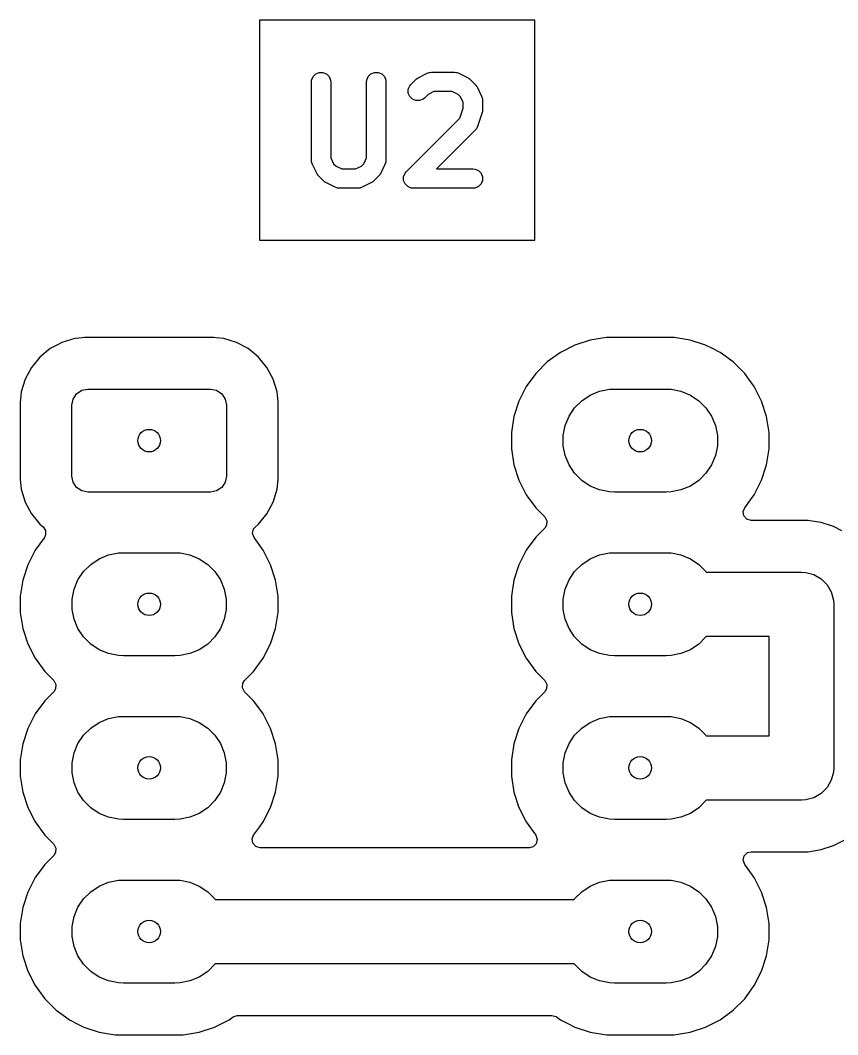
# Model space of a CAD drawing. Extents: x 20 to 124, y -124 to -20.
# Drawn here: x 75.93 to 88.61, y -89.41 to -73.67 of the extents above; entities that cross this region are included whole.
import ezdxf

# ---------------------------------------------------------------- set-up
doc = ezdxf.new("R2010")
doc.units = 0
doc.layers.add('BLACK', color=7, linetype='CONTINUOUS')
doc.layers.add('WHITE', color=7, linetype='CONTINUOUS')

msp = doc.modelspace()

# ---------------------------------------------------------------- linework, layer by layer
at = {"layer": 'BLACK', "linetype": 'CONTINUOUS'}
for p, q in [((83.911511, -73.666103), (79.639917, -73.666103)), ((79.639917, -73.666103), (79.639917, -77.080553)), ((83.911511, -75.874038), (83.911511, -73.666103)), ((80.447142, -74.623328), (80.450024, -74.594064)), ((80.447142, -75.837614), (80.447142, -74.623328)), ((80.450024, -74.594064), (80.472422, -74.539992)), ((80.472422, -74.539992), (80.513806, -74.498608)), ((80.513806, -74.498608), (80.567878, -74.47621)), ((80.567878, -74.47621), (80.626406, -74.47621)), ((80.626406, -74.47621), (80.680478, -74.498608)), ((80.680478, -74.498608), (80.721862, -74.539992)), ((80.721862, -74.539992), (80.74426, -74.594064)), ((80.74426, -74.594064), (80.747142, -74.623328)), ((80.747142, -74.623328), (80.747142, -75.802203)), ((81.304285, -74.623328), (81.307167, -74.594064)), ((81.304285, -75.802204), (81.304285, -74.623328)), ((81.307167, -74.594064), (81.329565, -74.539992)), ((81.329565, -74.539992), (81.370949, -74.498608)), ((81.370949, -74.498608), (81.425021, -74.47621)), ((81.425021, -74.47621), (81.483549, -74.47621)), ((81.483549, -74.47621), (81.537621, -74.498608)), ((81.537621, -74.498608), (81.579005, -74.539992)), ((81.579005, -74.539992), (81.601403, -74.594064)), ((81.601403, -74.594064), (81.604285, -74.623328)), ((81.604285, -74.623328), (81.604285, -75.837614)), ((81.991077, -74.660119), (82.062505, -74.588691)), ((82.062505, -74.588691), (82.074007, -74.57925)), ((82.074007, -74.57925), (82.076603, -74.576258)), ((82.076603, -74.576258), (82.081112, -74.573419)), ((82.081112, -74.573419), (82.085235, -74.570036)), ((82.085235, -74.570036), (82.088897, -74.568519)), ((82.088897, -74.568519), (82.101489, -74.560593)), ((82.101489, -74.560593), (82.244347, -74.489164)), ((82.244347, -74.489164), (82.27181, -74.478654)), ((82.27181, -74.478654), (82.277187, -74.478271)), ((82.277187, -74.478271), (82.282165, -74.47621)), ((82.282165, -74.47621), (82.311429, -74.473328)), ((82.311429, -74.473328), (82.668571, -74.473328)), ((82.668571, -74.473328), (82.697835, -74.47621)), ((82.697835, -74.47621), (82.702812, -74.478271)), ((82.702812, -74.478271), (82.70819, -74.478654)), ((82.70819, -74.478654), (82.735653, -74.489164)), ((82.735653, -74.489164), (82.878511, -74.560593)), ((82.878511, -74.560593), (82.891104, -74.56852)), ((82.891104, -74.56852), (82.894764, -74.570036)), ((82.894764, -74.570036), (82.898883, -74.573417)), ((82.898883, -74.573417), (82.903397, -74.576258)), ((82.903397, -74.576258), (82.905993, -74.579251)), ((82.905993, -74.579251), (82.917495, -74.588691)), ((82.917495, -74.588691), (82.988923, -74.660119)), ((81.950025, -74.736922), (81.972422, -74.68285)), ((81.950025, -74.795448), (81.950025, -74.736922)), ((81.972422, -74.68285), (81.991077, -74.660119)), ((82.346839, -74.773328), (82.257425, -74.818035)), ((82.633161, -74.773328), (82.346839, -74.773328)), ((82.722575, -74.818035), (82.633161, -74.773328)), ((82.988923, -74.660119), (82.998363, -74.671621)), ((82.998363, -74.671621), (83.001356, -74.674217)), ((83.001356, -74.674217), (83.004194, -74.678726)), ((83.004194, -74.678726), (83.007578, -74.682849)), ((83.007578, -74.682849), (83.009094, -74.686511)), ((83.009094, -74.686511), (83.017021, -74.699103)), ((83.017021, -74.699103), (83.08845, -74.841959)), ((81.972422, -74.84952), (81.950025, -74.795448)), ((82.013808, -74.890906), (81.972422, -74.84952)), ((82.06788, -74.913303), (82.013808, -74.890906)), ((82.126406, -74.913303), (82.06788, -74.913303)), ((82.180478, -74.890906), (82.126406, -74.913303)), ((82.203209, -74.872251), (82.180478, -74.890906)), ((82.257425, -74.818035), (82.203209, -74.872251)), ((82.759579, -74.855039), (82.722575, -74.818035)), ((82.804286, -74.944452), (82.759579, -74.855039)), ((83.08845, -74.841959), (83.098959, -74.869423)), ((83.098959, -74.869423), (83.09934, -74.874797)), ((83.09934, -74.874797), (83.101404, -74.879778)), ((83.101404, -74.879778), (83.104286, -74.909042)), ((83.104286, -74.909042), (83.104286, -75.0519)), ((82.751752, -75.185157), (82.804286, -75.027559)), ((82.804286, -75.027559), (82.804286, -74.944452)), ((83.096588, -75.099335), (83.025159, -75.31362)), ((83.099887, -75.084825), (83.096588, -75.099335)), ((83.101404, -75.081164), (83.099887, -75.084825)), ((83.101926, -75.075855), (83.101404, -75.081164)), ((83.103108, -75.070661), (83.101926, -75.075855)), ((83.104286, -75.0519), (83.102827, -75.066711)), ((83.102827, -75.066711), (83.103108, -75.070661)), ((81.919648, -76.017262), (82.751752, -75.185157)), ((82.988923, -75.372251), (82.387846, -75.973328)), ((83.007578, -75.349521), (82.988923, -75.372251)), ((83.009641, -75.344539), (83.007578, -75.349521)), ((83.013171, -75.34047), (83.009641, -75.344539)), ((83.025159, -75.31362), (83.013171, -75.34047)), ((80.450024, -75.866878), (80.447142, -75.837614)), ((80.452087, -75.871858), (80.450024, -75.866878)), ((80.452469, -75.877233), (80.452087, -75.871858)), ((80.462978, -75.904696), (80.452469, -75.877233)), ((80.747142, -75.802203), (80.791849, -75.891617)), ((81.259578, -75.891617), (81.304285, -75.802204)), ((81.598959, -75.877232), (81.588449, -75.904695)), ((81.59934, -75.871856), (81.598959, -75.877232)), ((81.601403, -75.866878), (81.59934, -75.871856)), ((81.604285, -75.837614), (81.601403, -75.866878)), ((83.911511, -77.080553), (83.911511, -75.874038)), ((80.534407, -76.047553), (80.462978, -75.904696)), ((80.791849, -75.891617), (80.828853, -75.928621)), ((80.828853, -75.928621), (80.918267, -75.973328)), ((80.918267, -75.973328), (81.133161, -75.973328)), ((81.133161, -75.973328), (81.222573, -75.928622)), ((81.222573, -75.928622), (81.259578, -75.891617)), ((81.588449, -75.904695), (81.517021, -76.047553)), ((81.878596, -76.094065), (81.900993, -76.039993)), ((81.900993, -76.039993), (81.919648, -76.017262)), ((82.387846, -75.973328), (82.954286, -75.973328)), ((82.954286, -75.973328), (82.98355, -75.97621)), ((82.98355, -75.97621), (83.037622, -75.998608)), ((83.037622, -75.998608), (83.079006, -76.039992)), ((83.079006, -76.039992), (83.101404, -76.094064)), ((80.542334, -76.060146), (80.534407, -76.047553)), ((80.54385, -76.063806), (80.542334, -76.060146)), ((80.547231, -76.067925), (80.54385, -76.063806)), ((80.550072, -76.072439), (80.547231, -76.067925)), ((80.553065, -76.075035), (80.550072, -76.072439)), ((80.562505, -76.086537), (80.553065, -76.075035)), ((80.633934, -76.157966), (80.562505, -76.086537)), ((80.645438, -76.167407), (80.633934, -76.157966)), ((80.648033, -76.170399), (80.645438, -76.167407)), ((80.652542, -76.173237), (80.648033, -76.170399)), ((80.656665, -76.176621), (80.652542, -76.173237)), ((80.660326, -76.178137), (80.656665, -76.176621)), ((80.672918, -76.186064), (80.660326, -76.178137)), ((80.815776, -76.257492), (80.672918, -76.186064)), ((81.37851, -76.186064), (81.235653, -76.257492)), ((81.391103, -76.178136), (81.37851, -76.186064)), ((81.394763, -76.176621), (81.391103, -76.178136)), ((81.398882, -76.173239), (81.394763, -76.176621)), ((81.403396, -76.170399), (81.398882, -76.173239)), ((81.405992, -76.167405), (81.403396, -76.170399)), ((81.417494, -76.157966), (81.405992, -76.167405)), ((81.488923, -76.086537), (81.417494, -76.157966)), ((81.498364, -76.075032), (81.488923, -76.086537)), ((81.501356, -76.072438), (81.498364, -76.075032)), ((81.504194, -76.067928), (81.501356, -76.072438)), ((81.507578, -76.063806), (81.504194, -76.067928)), ((81.509094, -76.060144), (81.507578, -76.063806)), ((81.517021, -76.047553), (81.509094, -76.060144)), ((81.878596, -76.152591), (81.878596, -76.094065)), ((81.900993, -76.206663), (81.878596, -76.152591)), ((83.101404, -76.152592), (83.079006, -76.206664)), ((83.101404, -76.094064), (83.101404, -76.152592)), ((80.843239, -76.268002), (80.815776, -76.257492)), ((80.848614, -76.268383), (80.843239, -76.268002)), ((80.853593, -76.270446), (80.848614, -76.268383)), ((80.882857, -76.273328), (80.853593, -76.270446)), ((81.168571, -76.273328), (80.882857, -76.273328)), ((81.197835, -76.270446), (81.168571, -76.273328)), ((81.202813, -76.268383), (81.197835, -76.270446)), ((81.208189, -76.268002), (81.202813, -76.268383)), ((81.235653, -76.257492), (81.208189, -76.268002)), ((81.942379, -76.248049), (81.900993, -76.206663)), ((81.965177, -76.257492), (81.942379, -76.248049)), ((81.99645, -76.270446), (81.965177, -76.257492)), ((82.025714, -76.273328), (81.99645, -76.270446)), ((82.954286, -76.273328), (82.025714, -76.273328)), ((82.98355, -76.270446), (82.954286, -76.273328)), ((83.037622, -76.248048), (82.98355, -76.270446)), ((83.079006, -76.206664), (83.037622, -76.248048)), ((79.639917, -77.080553), (83.911511, -77.080553)), ((76.497487, -78.706759), (76.39355, -78.762315)), ((76.576043, -78.664769), (76.497487, -78.706759)), ((76.774067, -78.604699), (76.576043, -78.664769)), ((76.890298, -78.593251), (76.774067, -78.604699)), ((76.928392, -78.5895), (76.890298, -78.593251)), ((78.931608, -78.5895), (76.928392, -78.5895)), ((78.966805, -78.592966), (78.931608, -78.5895)), ((79.085934, -78.604699), (78.966805, -78.592966)), ((79.085934, -78.6047), (79.085932, -78.604699)), ((79.085932, -78.604699), (79.085934, -78.604699)), ((79.283954, -78.664768), (79.085934, -78.6047)), ((79.46645, -78.762315), (79.283954, -78.664768)), ((84.535616, -78.70676), (84.311151, -78.821132)), ((84.775214, -78.62891), (84.535616, -78.70676)), ((84.928076, -78.604699), (84.775214, -78.62891)), ((85.024038, -78.5895), (84.928076, -78.604699)), ((86.075962, -78.5895), (85.024038, -78.5895)), ((86.324785, -78.62891), (86.075962, -78.5895)), ((86.564383, -78.70676), (86.324785, -78.62891)), ((86.673418, -78.762317), (86.564383, -78.70676)), ((76.393547, -78.762317), (76.233589, -78.893589)), ((76.393548, -78.762316), (76.393547, -78.762317)), ((76.39355, -78.762315), (76.393548, -78.762316)), ((79.466453, -78.762317), (79.46645, -78.762315)), ((79.62641, -78.893589), (79.466452, -78.762317)), ((79.466452, -78.762317), (79.466453, -78.762317)), ((84.311151, -78.821132), (84.10735, -78.969201)), ((86.788845, -78.82113), (86.673418, -78.762317)), ((86.788847, -78.821131), (86.788845, -78.82113)), ((86.788848, -78.821132), (86.788847, -78.821131)), ((86.992649, -78.969201), (86.788848, -78.821132)), ((76.233589, -78.893589), (76.102317, -79.053547)), ((79.669506, -78.946103), (79.62641, -78.893589)), ((79.757685, -79.05355), (79.669506, -78.946103)), ((84.107345, -78.969205), (83.929205, -79.147345)), ((84.10735, -78.969201), (84.107345, -78.969205)), ((86.992654, -78.969205), (86.992649, -78.969201)), ((87.170794, -79.147345), (86.992654, -78.969205)), ((76.102317, -79.053547), (76.004769, -79.236043)), ((79.855232, -79.236046), (79.757685, -79.05355)), ((83.929201, -79.14735), (83.781132, -79.351151)), ((83.929205, -79.147345), (83.929201, -79.14735)), ((87.170798, -79.14735), (87.170794, -79.147345)), ((87.235239, -79.236046), (87.170798, -79.14735)), ((76.004769, -79.236043), (75.944699, -79.434067)), ((79.9153, -79.434066), (79.855232, -79.236046)), ((83.781132, -79.351151), (83.66676, -79.575616)), ((87.31887, -79.351155), (87.235239, -79.236046)), ((87.381902, -79.474863), (87.31887, -79.351155)), ((75.944699, -79.434067), (75.933251, -79.550298)), ((76.74903, -79.544329), (76.803223, -79.463223)), ((76.803223, -79.463223), (76.884329, -79.40903)), ((76.884329, -79.40903), (76.98, -79.39)), ((76.98, -79.39), (78.88, -79.39)), ((78.88, -79.39), (78.975671, -79.40903)), ((78.975671, -79.40903), (79.056777, -79.463223)), ((79.056777, -79.463223), (79.11097, -79.544329)), ((79.9305, -79.588392), (79.9153, -79.434066)), ((84.642485, -79.571592), (84.772883, -79.484463)), ((84.772883, -79.484463), (84.917772, -79.424448)), ((84.917772, -79.424448), (85.071586, -79.393852)), ((85.071586, -79.393852), (85.15, -79.39)), ((85.15, -79.39), (85.95, -79.39)), ((85.95, -79.39), (86.028414, -79.393852)), ((86.028414, -79.393852), (86.182228, -79.424448)), ((86.182228, -79.424448), (86.327117, -79.484463)), ((86.327117, -79.484463), (86.457515, -79.571592)), ((87.433239, -79.575616), (87.381902, -79.474863)), ((75.933251, -79.550298), (75.9295, -79.588392)), ((75.9295, -79.588392), (75.9295, -80.791608)), ((76.73, -79.64), (76.74903, -79.544329)), ((76.73, -80.74), (76.73, -79.64)), ((79.11097, -79.544329), (79.13, -79.64)), ((79.13, -79.64), (79.13, -80.74)), ((79.9305, -80.791608), (79.9305, -79.588392)), ((83.66676, -79.575616), (83.58891, -79.815214)), ((84.531592, -79.682485), (84.642485, -79.571592)), ((86.457515, -79.571592), (86.568408, -79.682485)), ((87.433239, -79.575618), (87.433239, -79.575616)), ((87.433241, -79.575621), (87.433239, -79.575618)), ((87.51109, -79.815215), (87.433241, -79.575621)), ((83.58891, -79.815214), (83.5495, -80.064038)), ((84.384448, -79.957772), (84.444463, -79.812883)), ((84.444463, -79.812883), (84.531592, -79.682485)), ((86.568408, -79.682485), (86.655537, -79.812883)), ((86.655537, -79.812883), (86.715552, -79.957772)), ((87.5505, -80.064038), (87.51109, -79.815215)), ((84.353852, -80.111586), (84.384448, -79.957772)), ((86.715552, -79.957772), (86.746148, -80.111586)), ((83.5495, -80.064038), (83.5495, -80.315961)), ((84.353852, -80.268414), (84.353852, -80.111586)), ((86.746148, -80.111586), (86.746148, -80.268414)), ((87.5505, -80.315962), (87.5505, -80.064038)), ((84.384448, -80.422228), (84.353852, -80.268414)), ((86.746148, -80.268414), (86.715552, -80.422228)), ((83.5495, -80.315961), (83.58891, -80.564785)), ((84.444463, -80.567117), (84.384448, -80.422228)), ((86.715552, -80.422228), (86.655537, -80.567117)), ((87.51109, -80.564785), (87.5505, -80.315962)), ((83.58891, -80.564785), (83.66676, -80.804383)), ((84.531592, -80.697515), (84.444463, -80.567117)), ((86.655537, -80.567117), (86.568408, -80.697515)), ((87.433241, -80.804379), (87.51109, -80.564785)), ((76.74903, -80.835671), (76.73, -80.74)), ((79.13, -80.74), (79.11097, -80.835671)), ((84.642485, -80.808408), (84.531592, -80.697515)), ((86.568408, -80.697515), (86.457515, -80.808408)), ((75.9295, -80.791608), (75.934502, -80.842398)), ((75.934502, -80.842398), (75.944699, -80.945932)), ((76.803223, -80.916777), (76.74903, -80.835671)), ((76.884329, -80.97097), (76.803223, -80.916777)), ((79.056777, -80.916777), (78.975671, -80.97097)), ((79.11097, -80.835671), (79.056777, -80.916777)), ((79.9153, -80.945934), (79.9305, -80.791608)), ((83.66676, -80.804383), (83.781132, -81.028848)), ((84.772883, -80.895537), (84.642485, -80.808408)), ((84.917772, -80.955552), (84.772883, -80.895537)), ((86.327117, -80.895537), (86.182228, -80.955552)), ((86.457515, -80.808408), (86.327117, -80.895537)), ((87.31887, -81.028845), (87.433241, -80.804379)), ((75.944699, -80.945932), (75.9447, -80.945934)), ((75.9447, -80.945934), (76.004768, -81.143954)), ((76.98, -80.99), (76.884329, -80.97097)), ((78.88, -80.99), (76.98, -80.99)), ((78.975671, -80.97097), (78.88, -80.99)), ((79.855232, -81.143954), (79.9153, -80.945934)), ((83.781132, -81.028848), (83.929201, -81.232649)), ((85.071586, -80.986148), (84.917772, -80.955552)), ((85.15, -80.99), (85.071586, -80.986148)), ((85.95, -80.99), (85.15, -80.99)), ((86.028414, -80.986148), (85.95, -80.99)), ((86.182228, -80.955552), (86.028414, -80.986148)), ((87.259103, -81.111106), (87.31887, -81.028845)), ((76.004768, -81.143954), (76.102315, -81.32645)), ((79.757685, -81.32645), (79.855232, -81.143954)), ((83.929201, -81.232649), (83.929205, -81.232654)), ((83.929205, -81.232654), (84.06887, -81.372319)), ((87.148404, -81.287853), (87.170824, -81.232615)), ((87.170824, -81.232615), (87.259103, -81.111106)), ((76.102315, -81.32645), (76.190285, -81.433642)), ((79.62641, -81.48641), (79.757685, -81.32645)), ((84.06887, -81.372319), (84.102355, -81.433642)), ((87.158348, -81.357011), (87.148404, -81.287853)), ((87.204103, -81.409815), (87.158348, -81.357011)), ((76.190285, -81.433642), (76.23359, -81.48641)), ((76.23359, -81.48641), (76.282049, -81.52618)), ((76.282049, -81.52618), (76.321383, -81.583926)), ((79.548641, -81.561058), (79.577948, -81.526181)), ((79.577948, -81.526181), (79.62641, -81.48641)), ((84.06887, -81.547681), (83.929205, -81.687345)), ((84.097371, -81.503334), (84.06887, -81.547681)), ((84.102355, -81.433642), (84.097371, -81.503334)), ((87.271142, -81.4295), (87.204103, -81.409815)), ((88.154051, -81.4295), (87.271142, -81.4295)), ((88.154052, -81.4295), (88.154051, -81.4295)), ((88.180203, -81.433642), (88.154052, -81.4295)), ((88.356234, -81.461522), (88.180203, -81.433642)), ((88.550923, -81.524781), (88.356234, -81.461522)), ((88.676353, -81.588691), (88.550923, -81.524781)), ((76.303703, -81.694918), (76.161129, -81.891155)), ((76.323254, -81.65377), (76.303703, -81.694918)), ((76.321383, -81.583926), (76.323254, -81.65377)), ((79.532816, -81.629112), (79.548641, -81.561058)), ((79.556296, -81.694918), (79.532816, -81.629112)), ((79.69887, -81.891155), (79.556296, -81.694918)), ((83.929201, -81.68735), (83.781132, -81.891151)), ((83.929205, -81.687345), (83.929201, -81.68735)), ((76.161129, -81.891155), (76.04676, -82.115616)), ((77.022485, -82.111592), (77.152883, -82.024463)), ((77.152883, -82.024463), (77.297772, -81.964448)), ((77.297772, -81.964448), (77.451586, -81.933852)), ((77.451586, -81.933852), (77.53, -81.93)), ((77.53, -81.93), (78.33, -81.93)), ((78.33, -81.93), (78.408414, -81.933852)), ((78.408414, -81.933852), (78.562228, -81.964448)), ((78.562228, -81.964448), (78.707117, -82.024463)), ((78.707117, -82.024463), (78.837515, -82.111592)), ((79.771747, -82.034184), (79.69887, -81.891155)), ((83.781132, -81.891151), (83.66676, -82.115616)), ((84.642485, -82.111592), (84.772883, -82.024463)), ((84.772883, -82.024463), (84.917772, -81.964448)), ((84.917772, -81.964448), (85.071586, -81.933852)), ((85.071586, -81.933852), (85.15, -81.93)), ((85.15, -81.93), (85.95, -81.93)), ((85.95, -81.93), (86.028414, -81.933852)), ((86.028414, -81.933852), (86.182228, -81.964448)), ((86.182228, -81.964448), (86.327117, -82.024463)), ((86.327117, -82.024463), (86.457515, -82.111592)), ((76.04676, -82.115616), (75.96891, -82.355214)), ((76.911592, -82.222485), (77.022485, -82.111592)), ((78.837515, -82.111592), (78.948408, -82.222485)), ((79.813239, -82.115616), (79.771747, -82.034184)), ((79.813239, -82.115618), (79.813239, -82.115616)), ((79.813241, -82.115621), (79.813239, -82.115618)), ((79.89109, -82.355215), (79.813241, -82.115621)), ((83.66676, -82.115616), (83.58891, -82.355214)), ((84.531592, -82.222485), (84.642485, -82.111592)), ((86.457515, -82.111592), (86.568408, -82.222485)), ((76.824463, -82.352883), (76.911592, -82.222485)), ((78.948408, -82.222485), (79.035537, -82.352883)), ((84.444463, -82.352883), (84.531592, -82.222485)), ((86.568408, -82.222485), (86.573429, -82.23)), ((86.573429, -82.23), (88.0517, -82.23)), ((88.0517, -82.23), (88.116963, -82.234278)), ((88.116963, -82.234278), (88.243042, -82.26806)), ((88.243042, -82.26806), (88.356081, -82.333323)), ((88.356081, -82.333323), (88.448377, -82.425619)), ((75.96891, -82.355214), (75.9295, -82.604038)), ((76.733852, -82.651586), (76.764448, -82.497772)), ((76.764448, -82.497772), (76.824463, -82.352883)), ((79.035537, -82.352883), (79.095552, -82.497772)), ((79.095552, -82.497772), (79.126148, -82.651586)), ((79.9305, -82.604038), (79.89109, -82.355215)), ((83.58891, -82.355214), (83.5495, -82.604038)), ((84.353852, -82.651586), (84.384448, -82.497772)), ((84.384448, -82.497772), (84.444463, -82.352883)), ((88.448377, -82.425619), (88.51364, -82.538658)), ((75.9295, -82.604038), (75.9295, -82.855961)), ((76.733852, -82.808414), (76.733852, -82.651586)), ((79.126148, -82.651586), (79.126148, -82.808414)), ((79.9305, -82.855962), (79.9305, -82.604038)), ((83.5495, -82.604038), (83.5495, -82.855961)), ((84.353852, -82.808414), (84.353852, -82.651586)), ((88.51364, -82.538658), (88.547422, -82.664737)), ((76.764448, -82.962228), (76.733852, -82.808414)), ((79.126148, -82.808414), (79.095552, -82.962228)), ((84.384448, -82.962228), (84.353852, -82.808414)), ((88.547422, -82.664737), (88.5517, -82.73)), ((88.5517, -82.73), (88.5517, -85.27)), ((75.9295, -82.855961), (75.96891, -83.104785)), ((76.824463, -83.107117), (76.764448, -82.962228)), ((79.095552, -82.962228), (79.035537, -83.107117)), ((79.89109, -83.104785), (79.9305, -82.855962)), ((83.5495, -82.855961), (83.58891, -83.104785)), ((84.444463, -83.107117), (84.384448, -82.962228)), ((75.96891, -83.104785), (76.04676, -83.344383)), ((76.911592, -83.237515), (76.824463, -83.107117)), ((79.035537, -83.107117), (78.948408, -83.237515)), ((79.813241, -83.344379), (79.89109, -83.104785)), ((83.58891, -83.104785), (83.66676, -83.344383)), ((84.531592, -83.237515), (84.444463, -83.107117)), ((77.022485, -83.348408), (76.911592, -83.237515)), ((78.948408, -83.237515), (78.837515, -83.348408)), ((84.642485, -83.348408), (84.531592, -83.237515)), ((86.568408, -83.237515), (86.457515, -83.348408)), ((86.573429, -83.23), (86.568408, -83.237515)), ((87.5517, -83.23), (86.573429, -83.23)), ((87.5517, -84.77), (87.5517, -83.23)), ((76.04676, -83.344383), (76.161132, -83.568848)), ((77.152883, -83.435537), (77.022485, -83.348408)), ((77.297772, -83.495552), (77.152883, -83.435537)), ((78.707117, -83.435537), (78.562228, -83.495552)), ((78.837515, -83.348408), (78.707117, -83.435537)), ((79.69887, -83.568845), (79.813241, -83.344379)), ((83.66676, -83.344383), (83.781132, -83.568848)), ((84.772883, -83.435537), (84.642485, -83.348408)), ((84.917772, -83.495552), (84.772883, -83.435537)), ((86.327117, -83.435537), (86.182228, -83.495552)), ((86.457515, -83.348408), (86.327117, -83.435537)), ((76.161132, -83.568848), (76.309201, -83.772649)), ((77.451586, -83.526148), (77.297772, -83.495552)), ((77.53, -83.53), (77.451586, -83.526148)), ((78.33, -83.53), (77.53, -83.53)), ((78.408414, -83.526148), (78.33, -83.53)), ((78.562228, -83.495552), (78.408414, -83.526148)), ((79.550793, -83.772656), (79.69887, -83.568845)), ((83.781132, -83.568848), (83.929201, -83.772649)), ((85.071586, -83.526148), (84.917772, -83.495552)), ((85.15, -83.53), (85.071586, -83.526148)), ((85.95, -83.53), (85.15, -83.53)), ((86.028414, -83.526148), (85.95, -83.53)), ((86.182228, -83.495552), (86.028414, -83.526148)), ((76.309201, -83.772649), (76.309205, -83.772654)), ((76.309205, -83.772654), (76.44887, -83.912319)), ((76.44887, -83.912319), (76.482355, -83.973642)), ((79.382629, -83.956666), (79.41113, -83.912319)), ((79.41113, -83.912319), (79.550793, -83.772656)), ((83.929201, -83.772649), (83.929205, -83.772654)), ((83.929205, -83.772654), (84.06887, -83.912319)), ((84.06887, -83.912319), (84.102355, -83.973642)), ((76.477371, -84.043334), (76.44887, -84.087681)), ((76.482355, -83.973642), (76.477371, -84.043334)), ((79.377645, -84.026358), (79.382629, -83.956666)), ((79.41113, -84.087681), (79.377645, -84.026358)), ((84.097371, -84.043334), (84.06887, -84.087681)), ((84.102355, -83.973642), (84.097371, -84.043334)), ((76.309201, -84.22735), (76.161132, -84.431151)), ((76.309205, -84.227345), (76.309201, -84.22735)), ((76.44887, -84.087681), (76.309205, -84.227345)), ((79.550794, -84.227345), (79.41113, -84.087681)), ((79.550798, -84.22735), (79.550794, -84.227345)), ((79.675871, -84.3995), (79.550798, -84.22735)), ((83.929201, -84.22735), (83.781132, -84.431151)), ((83.929205, -84.227345), (83.929201, -84.22735)), ((84.06887, -84.087681), (83.929205, -84.227345)), ((76.161132, -84.431151), (76.04676, -84.655616)), ((77.152883, -84.564463), (77.297772, -84.504448)), ((77.297772, -84.504448), (77.451586, -84.473852)), ((77.451586, -84.473852), (77.53, -84.47)), ((77.53, -84.47), (78.33, -84.47)), ((78.33, -84.47), (78.408414, -84.473852)), ((78.408414, -84.473852), (78.562228, -84.504448)), ((78.562228, -84.504448), (78.707117, -84.564463)), ((79.69887, -84.431155), (79.675871, -84.3995)), ((79.771747, -84.574184), (79.69887, -84.431155)), ((83.781132, -84.431151), (83.66676, -84.655616)), ((84.772883, -84.564463), (84.917772, -84.504448)), ((84.917772, -84.504448), (85.071586, -84.473852)), ((85.071586, -84.473852), (85.15, -84.47)), ((85.15, -84.47), (85.95, -84.47)), ((85.95, -84.47), (86.028414, -84.473852)), ((86.028414, -84.473852), (86.182228, -84.504448)), ((86.182228, -84.504448), (86.327117, -84.564463)), ((76.04676, -84.655616), (75.96891, -84.895214)), ((76.911592, -84.762485), (77.022485, -84.651592)), ((77.022485, -84.651592), (77.152883, -84.564463)), ((78.707117, -84.564463), (78.837515, -84.651592)), ((78.837515, -84.651592), (78.948408, -84.762485)), ((79.813239, -84.655616), (79.771747, -84.574184)), ((79.813239, -84.655618), (79.813239, -84.655616)), ((79.813241, -84.655621), (79.813239, -84.655618)), ((79.89109, -84.895215), (79.813241, -84.655621)), ((83.66676, -84.655616), (83.58891, -84.895214)), ((84.531592, -84.762485), (84.642485, -84.651592)), ((84.642485, -84.651592), (84.772883, -84.564463)), ((86.327117, -84.564463), (86.457515, -84.651592)), ((86.457515, -84.651592), (86.568408, -84.762485)), ((76.824463, -84.892883), (76.911592, -84.762485)), ((78.948408, -84.762485), (79.035537, -84.892883)), ((84.444463, -84.892883), (84.531592, -84.762485)), ((86.568408, -84.762485), (86.573429, -84.77)), ((86.573429, -84.77), (87.5517, -84.77)), ((75.96891, -84.895214), (75.9295, -85.144038)), ((76.764448, -85.037772), (76.824463, -84.892883)), ((79.035537, -84.892883), (79.095552, -85.037772)), ((79.9305, -85.144038), (79.89109, -84.895215)), ((83.58891, -84.895214), (83.5495, -85.144038)), ((84.384448, -85.037772), (84.444463, -84.892883)), ((75.9295, -85.144038), (75.9295, -85.395961)), ((76.733852, -85.191586), (76.764448, -85.037772)), ((79.095552, -85.037772), (79.126148, -85.191586)), ((79.9305, -85.395962), (79.9305, -85.144038)), ((83.5495, -85.144038), (83.5495, -85.395961)), ((84.353852, -85.191586), (84.384448, -85.037772)), ((76.733852, -85.348414), (76.733852, -85.191586)), ((79.126148, -85.191586), (79.126148, -85.348414)), ((84.353852, -85.348414), (84.353852, -85.191586)), ((88.5517, -85.27), (88.547422, -85.335263)), ((75.9295, -85.395961), (75.96891, -85.644785)), ((76.764448, -85.502228), (76.733852, -85.348414)), ((79.126148, -85.348414), (79.095552, -85.502228)), ((79.89109, -85.644785), (79.9305, -85.395962)), ((83.5495, -85.395961), (83.58891, -85.644785)), ((84.384448, -85.502228), (84.353852, -85.348414)), ((88.51364, -85.461342), (88.448377, -85.574381)), ((88.547422, -85.335263), (88.51364, -85.461342)), ((75.96891, -85.644785), (76.04676, -85.884383)), ((76.824463, -85.647117), (76.764448, -85.502228)), ((76.911592, -85.777515), (76.824463, -85.647117)), ((79.035537, -85.647117), (78.948408, -85.777515)), ((79.095552, -85.502228), (79.035537, -85.647117)), ((79.813241, -85.884379), (79.89109, -85.644785)), ((83.58891, -85.644785), (83.66676, -85.884383)), ((84.444463, -85.647117), (84.384448, -85.502228)), ((84.531592, -85.777515), (84.444463, -85.647117)), ((88.448377, -85.574381), (88.356081, -85.666677)), ((77.022485, -85.888408), (76.911592, -85.777515)), ((78.948408, -85.777515), (78.837515, -85.888408)), ((84.642485, -85.888408), (84.531592, -85.777515)), ((86.568408, -85.777515), (86.457515, -85.888408)), ((86.573429, -85.77), (86.568408, -85.777515)), ((88.0517, -85.77), (86.573429, -85.77)), ((88.116963, -85.765722), (88.0517, -85.77)), ((88.243042, -85.73194), (88.116963, -85.765722)), ((88.356081, -85.666677), (88.243042, -85.73194)), ((76.04676, -85.884383), (76.161132, -86.108848)), ((77.152883, -85.975537), (77.022485, -85.888408)), ((78.837515, -85.888408), (78.707117, -85.975537)), ((79.69887, -86.108845), (79.813241, -85.884379)), ((83.66676, -85.884383), (83.781132, -86.108848)), ((84.772883, -85.975537), (84.642485, -85.888408)), ((86.457515, -85.888408), (86.327117, -85.975537)), ((76.161132, -86.108848), (76.309201, -86.312649)), ((77.297772, -86.035552), (77.152883, -85.975537)), ((77.451586, -86.066148), (77.297772, -86.035552)), ((77.53, -86.07), (77.451586, -86.066148)), ((78.33, -86.07), (77.53, -86.07)), ((78.408414, -86.066148), (78.33, -86.07)), ((78.562228, -86.035552), (78.408414, -86.066148)), ((78.707117, -85.975537), (78.562228, -86.035552)), ((79.639103, -86.191106), (79.69887, -86.108845)), ((83.781132, -86.108848), (83.929176, -86.312615)), ((84.917772, -86.035552), (84.772883, -85.975537)), ((85.071586, -86.066148), (84.917772, -86.035552)), ((85.15, -86.07), (85.071586, -86.066148)), ((85.95, -86.07), (85.15, -86.07)), ((86.028414, -86.066148), (85.95, -86.07)), ((86.182228, -86.035552), (86.028414, -86.066148)), ((86.327117, -85.975537), (86.182228, -86.035552)), ((79.550824, -86.312615), (79.639103, -86.191106)), ((76.309201, -86.312649), (76.309205, -86.312654)), ((76.309205, -86.312654), (76.44887, -86.452319)), ((79.528404, -86.367853), (79.550824, -86.312615)), ((79.538348, -86.437011), (79.528404, -86.367853)), ((83.929176, -86.312615), (83.952656, -86.378421)), ((83.952656, -86.378421), (83.93683, -86.446475)), ((88.550919, -86.47522), (88.73331, -86.382287)), ((76.44887, -86.452319), (76.482355, -86.513642)), ((76.477371, -86.583334), (76.44887, -86.627681)), ((76.482355, -86.513642), (76.477371, -86.583334)), ((79.584103, -86.489815), (79.538348, -86.437011)), ((79.651142, -86.5095), (79.584103, -86.489815)), ((83.828858, -86.5095), (79.651142, -86.5095)), ((83.886724, -86.49517), (83.828858, -86.5095)), ((83.93683, -86.446475), (83.886724, -86.49517)), ((87.16317, -86.633525), (87.213276, -86.58483)), ((87.213276, -86.58483), (87.271142, -86.5705)), ((87.271142, -86.5705), (88.154051, -86.5705)), ((88.154051, -86.5705), (88.154052, -86.5705)), ((88.154052, -86.5705), (88.356234, -86.538477)), ((88.356234, -86.538477), (88.550919, -86.47522)), ((76.44887, -86.627681), (76.309205, -86.767345)), ((87.147344, -86.701579), (87.16317, -86.633525)), ((87.170824, -86.767385), (87.147344, -86.701579)), ((76.309201, -86.76735), (76.161132, -86.971151)), ((76.309205, -86.767345), (76.309201, -86.76735)), ((87.222744, -86.838848), (87.170824, -86.767385)), ((87.31887, -86.971155), (87.222744, -86.838848)), ((76.161132, -86.971151), (76.04676, -87.195616)), ((77.152883, -87.104463), (77.297772, -87.044448)), ((77.297772, -87.044448), (77.451586, -87.013852)), ((77.451586, -87.013852), (77.53, -87.01)), ((77.53, -87.01), (78.33, -87.01)), ((78.33, -87.01), (78.408414, -87.013852)), ((78.408414, -87.013852), (78.562228, -87.044448)), ((78.562228, -87.044448), (78.707117, -87.104463)), ((84.772883, -87.104463), (84.917772, -87.044448)), ((84.917772, -87.044448), (85.071586, -87.013852)), ((85.071586, -87.013852), (85.15, -87.01)), ((85.15, -87.01), (85.95, -87.01)), ((85.95, -87.01), (86.028414, -87.013852)), ((86.028414, -87.013852), (86.182228, -87.044448)), ((86.182228, -87.044448), (86.327117, -87.104463)), ((87.391747, -87.114184), (87.31887, -86.971155)), ((76.04676, -87.195616), (75.96891, -87.435214)), ((76.911592, -87.302485), (77.022485, -87.191592)), ((77.022485, -87.191592), (77.152883, -87.104463)), ((78.707117, -87.104463), (78.837515, -87.191592)), ((78.837515, -87.191592), (78.948408, -87.302485)), ((84.531592, -87.302485), (84.642485, -87.191592)), ((84.642485, -87.191592), (84.772883, -87.104463)), ((86.327117, -87.104463), (86.457515, -87.191592)), ((86.457515, -87.191592), (86.568408, -87.302485)), ((87.433239, -87.195616), (87.391747, -87.114184)), ((87.433239, -87.195618), (87.433239, -87.195616)), ((87.433241, -87.195621), (87.433239, -87.195618)), ((87.51109, -87.435215), (87.433241, -87.195621)), ((76.824463, -87.432883), (76.911592, -87.302485)), ((78.948408, -87.302485), (78.953429, -87.31)), ((78.953429, -87.31), (84.526571, -87.31)), ((84.526571, -87.31), (84.531592, -87.302485)), ((86.568408, -87.302485), (86.655537, -87.432883)), ((75.96891, -87.435214), (75.9295, -87.684038)), ((76.764448, -87.577772), (76.824463, -87.432883)), ((86.655537, -87.432883), (86.715552, -87.577772)), ((87.5505, -87.684038), (87.51109, -87.435215)), ((75.9295, -87.684038), (75.9295, -87.935961)), ((76.733852, -87.731586), (76.764448, -87.577772)), ((86.715552, -87.577772), (86.746148, -87.731586)), ((87.5505, -87.935962), (87.5505, -87.684038)), ((76.733852, -87.888414), (76.733852, -87.731586)), ((86.746148, -87.731586), (86.746148, -87.888414)), ((75.9295, -87.935961), (75.96891, -88.184785)), ((76.764448, -88.042228), (76.733852, -87.888414)), ((86.746148, -87.888414), (86.715552, -88.042228)), ((87.51109, -88.184785), (87.5505, -87.935962)), ((76.824463, -88.187117), (76.764448, -88.042228)), ((86.715552, -88.042228), (86.655537, -88.187117)), ((75.96891, -88.184785), (76.04676, -88.424383)), ((76.911592, -88.317515), (76.824463, -88.187117)), ((77.022485, -88.428408), (76.911592, -88.317515)), ((78.948408, -88.317515), (78.837515, -88.428408)), ((78.953429, -88.31), (78.948408, -88.317515)), ((84.526571, -88.31), (78.953429, -88.31)), ((84.531592, -88.317515), (84.526571, -88.31)), ((84.642485, -88.428408), (84.531592, -88.317515)), ((86.568408, -88.317515), (86.457515, -88.428408)), ((86.655537, -88.187117), (86.568408, -88.317515)), ((87.433241, -88.424379), (87.51109, -88.184785)), ((76.04676, -88.424383), (76.161132, -88.648848)), ((77.152883, -88.515537), (77.022485, -88.428408)), ((78.837515, -88.428408), (78.707117, -88.515537)), ((84.772883, -88.515537), (84.642485, -88.428408)), ((86.457515, -88.428408), (86.327117, -88.515537)), ((87.31887, -88.648845), (87.433241, -88.424379)), ((77.297772, -88.575552), (77.152883, -88.515537)), ((77.451586, -88.606148), (77.297772, -88.575552)), ((77.53, -88.61), (77.451586, -88.606148)), ((78.33, -88.61), (77.53, -88.61)), ((78.408414, -88.606148), (78.33, -88.61)), ((78.562228, -88.575552), (78.408414, -88.606148)), ((78.707117, -88.515537), (78.562228, -88.575552)), ((84.917772, -88.575552), (84.772883, -88.515537)), ((85.071586, -88.606148), (84.917772, -88.575552)), ((85.15, -88.61), (85.071586, -88.606148)), ((85.95, -88.61), (85.15, -88.61)), ((86.028414, -88.606148), (85.95, -88.61)), ((86.182228, -88.575552), (86.028414, -88.606148)), ((86.327117, -88.515537), (86.182228, -88.575552)), ((76.161132, -88.648848), (76.309201, -88.852649)), ((87.170793, -88.852656), (87.31887, -88.648845)), ((76.309201, -88.852649), (76.309205, -88.852654)), ((76.309205, -88.852654), (76.487345, -89.030794)), ((86.992656, -89.030793), (87.170793, -88.852656)), ((76.487345, -89.030794), (76.48735, -89.030798)), ((76.48735, -89.030798), (76.629647, -89.134182)), ((79.230353, -89.134181), (79.296158, -89.110702)), ((79.296158, -89.110702), (79.303238, -89.1105)), ((79.303238, -89.1105), (84.176762, -89.1105)), ((84.176762, -89.1105), (84.243801, -89.130185)), ((86.788845, -89.17887), (86.992656, -89.030793)), ((76.629647, -89.134182), (76.691155, -89.17887)), ((76.691155, -89.17887), (76.834184, -89.251747)), ((76.834184, -89.251747), (76.915616, -89.293239)), ((78.944379, -89.293241), (79.168845, -89.17887)), ((79.168845, -89.17887), (79.230353, -89.134181)), ((84.243801, -89.130185), (84.249637, -89.134175)), ((84.249637, -89.134175), (84.311155, -89.17887)), ((84.311155, -89.17887), (84.417206, -89.232905)), ((84.417206, -89.232905), (84.535616, -89.293239)), ((86.564379, -89.293241), (86.788845, -89.17887)), ((76.915616, -89.293239), (76.915618, -89.293239)), ((76.915618, -89.293239), (76.915621, -89.293241)), ((76.915621, -89.293241), (77.155215, -89.37109)), ((77.155215, -89.37109), (77.404038, -89.4105)), ((77.404038, -89.4105), (77.404039, -89.4105)), ((77.404039, -89.4105), (78.455961, -89.4105)), ((78.455961, -89.4105), (78.455962, -89.4105)), ((78.455962, -89.4105), (78.704785, -89.37109)), ((78.704785, -89.37109), (78.944379, -89.293241)), ((84.535616, -89.293239), (84.535618, -89.293239)), ((84.535618, -89.293239), (84.535621, -89.293241)), ((84.535621, -89.293241), (84.775215, -89.37109)), ((84.775215, -89.37109), (85.024038, -89.4105)), ((85.024038, -89.4105), (85.024039, -89.4105)), ((85.024039, -89.4105), (86.075961, -89.4105)), ((86.075961, -89.4105), (86.075962, -89.4105)), ((86.075962, -89.4105), (86.324785, -89.37109)), ((86.324785, -89.37109), (86.564379, -89.293241))]:
    msp.add_line(p, q, dxfattribs=at)
at = {"layer": 'BLACK'}
for centre in [(77.93, -80.19), (85.55, -80.19), (77.93, -82.73), (85.55, -82.73), (77.93, -85.27), (85.55, -85.27), (77.93, -87.81), (85.55, -87.81)]:
    msp.add_circle(centre, 0.175, dxfattribs=at)
at = {"layer": 'WHITE'}
for centre in [(77.93, -80.19), (85.55, -80.19), (77.93, -82.73), (85.55, -82.73), (77.93, -85.27), (85.55, -85.27), (77.93, -87.81), (85.55, -87.81)]:
    msp.add_circle(centre, 0.175, dxfattribs=at)

doc.saveas('drawing.dxf')
